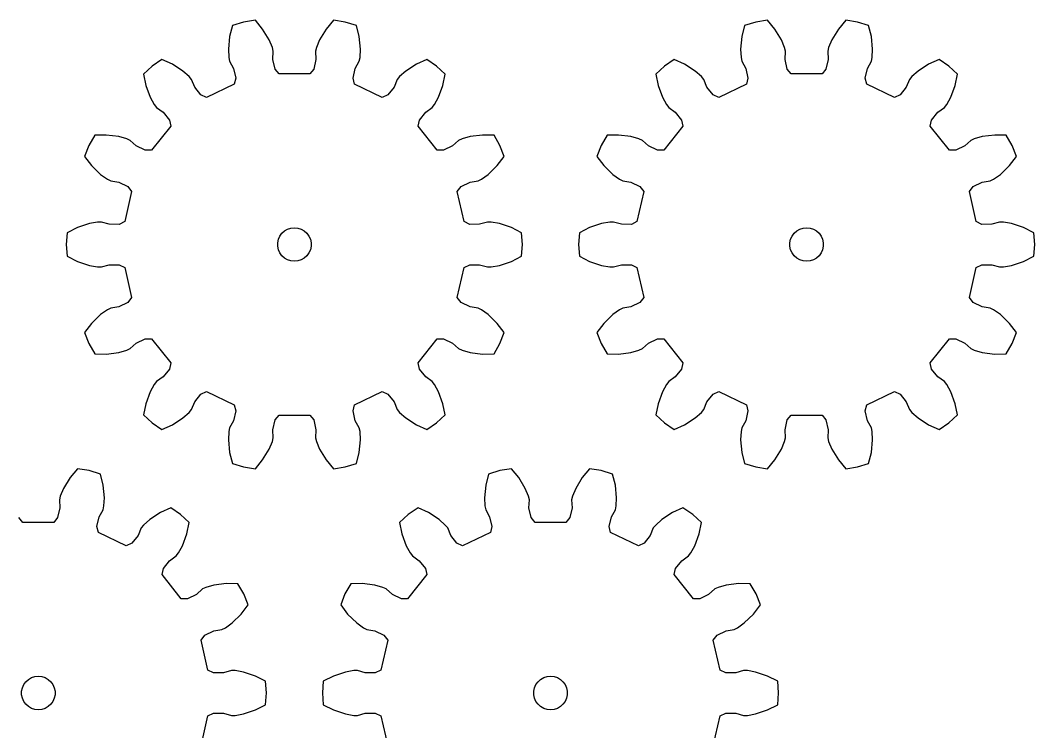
# Model space of a CAD drawing. Extents: x 0 to 178, y 0 to 200.
# Drawn here: x 87.4 to 178, y 136.7 to 200.2 of the extents above; entities that cross this region are included whole.
import ezdxf

# ---------------------------------------------------------------- set-up
doc = ezdxf.new("R2010")
doc.units = 0

msp = doc.modelspace()

# ---------------------------------------------------------------- linework, layer by layer
for p, q in [((106.317, 199.716), (106.069, 198.726)), ((107.326, 200.027), (106.317, 199.716)), ((108.37, 200.185), (107.326, 200.027)), ((109.023, 199.4), (108.37, 200.185)), ((109.609, 198.434), (109.023, 199.4)), ((114.695, 199.4), (114.11, 198.434)), ((115.348, 200.185), (114.695, 199.4)), ((116.392, 200.027), (115.348, 200.185)), ((117.402, 199.716), (116.392, 200.027)), ((117.649, 198.726), (117.402, 199.716)), ((152.06, 199.716), (151.813, 198.726)), ((153.07, 200.027), (152.06, 199.716)), ((154.114, 200.185), (153.07, 200.027)), ((154.767, 199.4), (154.114, 200.185)), ((155.352, 198.434), (154.767, 199.4)), ((160.439, 199.4), (159.853, 198.434)), ((161.092, 200.185), (160.439, 199.4)), ((162.136, 200.027), (161.092, 200.185)), ((163.145, 199.716), (162.136, 200.027)), ((163.393, 198.726), (163.145, 199.716)), ((106.069, 198.726), (105.961, 197.601)), ((109.894, 197.749), (109.609, 198.434)), ((114.11, 198.434), (113.824, 197.749)), ((117.757, 197.601), (117.649, 198.726)), ((151.813, 198.726), (151.705, 197.601)), ((155.638, 197.749), (155.352, 198.434)), ((159.853, 198.434), (159.568, 197.749)), ((163.501, 197.601), (163.393, 198.726)), ((105.961, 197.601), (106.001, 196.86)), ((109.976, 197.422), (109.894, 197.749)), ((113.824, 197.749), (113.742, 197.422)), ((117.718, 196.86), (117.757, 197.601)), ((151.705, 197.601), (151.744, 196.86)), ((155.72, 197.422), (155.638, 197.749)), ((159.568, 197.749), (159.486, 197.422)), ((163.461, 196.86), (163.501, 197.601)), ((100.03, 196.689), (99.158, 196.094)), ((100.959, 196.265), (100.03, 196.689)), ((106.001, 196.86), (106.069, 196.53)), ((109.937, 196.696), (109.976, 197.422)), ((110.132, 195.828), (109.937, 196.696)), ((113.781, 196.696), (113.587, 195.828)), ((113.742, 197.422), (113.781, 196.696)), ((117.649, 196.53), (117.718, 196.86)), ((123.688, 196.689), (122.759, 196.265)), ((124.561, 196.094), (123.688, 196.689)), ((145.774, 196.689), (144.901, 196.094)), ((146.703, 196.265), (145.774, 196.689)), ((151.744, 196.86), (151.813, 196.53)), ((155.681, 196.696), (155.72, 197.422)), ((155.875, 195.828), (155.681, 196.696)), ((159.525, 196.696), (159.33, 195.828)), ((159.486, 197.422), (159.525, 196.696)), ((163.393, 196.53), (163.461, 196.86)), ((169.432, 196.689), (168.503, 196.265)), ((170.304, 196.094), (169.432, 196.689)), ((99.158, 196.094), (98.383, 195.375)), ((101.905, 195.648), (100.959, 196.265)), ((106.069, 196.53), (106.419, 195.893)), ((106.419, 195.893), (106.62, 195.026)), ((110.483, 195.395), (110.132, 195.828)), ((113.587, 195.828), (113.235, 195.395)), ((117.098, 195.026), (117.299, 195.893)), ((117.299, 195.893), (117.649, 196.53)), ((122.759, 196.265), (121.813, 195.648)), ((125.335, 195.375), (124.561, 196.094)), ((144.901, 196.094), (144.127, 195.375)), ((147.649, 195.648), (146.703, 196.265)), ((151.813, 196.53), (152.163, 195.893)), ((152.163, 195.893), (152.364, 195.026)), ((156.227, 195.395), (155.875, 195.828)), ((159.33, 195.828), (158.979, 195.395)), ((162.842, 195.026), (163.043, 195.893)), ((163.043, 195.893), (163.393, 196.53)), ((168.503, 196.265), (167.557, 195.648)), ((171.079, 195.375), (170.304, 196.094)), ((98.383, 195.375), (98.59, 194.376)), ((102.46, 195.155), (101.905, 195.648)), ((102.676, 194.896), (102.46, 195.155)), ((102.955, 194.225), (102.676, 194.896)), ((106.62, 195.026), (106.491, 194.484)), ((113.235, 195.395), (110.483, 195.395)), ((117.227, 194.484), (117.098, 195.026)), ((121.043, 194.896), (120.763, 194.225)), ((121.258, 195.155), (121.043, 194.896)), ((121.813, 195.648), (121.258, 195.155)), ((125.129, 194.376), (125.335, 195.375)), ((144.127, 195.375), (144.333, 194.376)), ((148.204, 195.155), (147.649, 195.648)), ((148.419, 194.896), (148.204, 195.155)), ((148.699, 194.225), (148.419, 194.896)), ((152.364, 195.026), (152.235, 194.484)), ((158.979, 195.395), (156.227, 195.395)), ((162.971, 194.484), (162.842, 195.026)), ((166.786, 194.896), (166.507, 194.225)), ((167.002, 195.155), (166.786, 194.896)), ((167.557, 195.648), (167.002, 195.155)), ((170.872, 194.376), (171.079, 195.375)), ((98.59, 194.376), (98.98, 193.316)), ((103.508, 193.527), (102.955, 194.225)), ((106.491, 194.484), (104.012, 193.29)), ((119.706, 193.29), (117.227, 194.484)), ((120.763, 194.225), (120.211, 193.527)), ((124.738, 193.316), (125.129, 194.376)), ((144.333, 194.376), (144.724, 193.316)), ((149.251, 193.527), (148.699, 194.225)), ((152.235, 194.484), (149.756, 193.29)), ((165.45, 193.29), (162.971, 194.484)), ((166.507, 194.225), (165.954, 193.527)), ((170.482, 193.316), (170.872, 194.376)), ((98.98, 193.316), (99.338, 192.665)), ((104.012, 193.29), (103.508, 193.527)), ((120.211, 193.527), (119.706, 193.29)), ((124.381, 192.665), (124.738, 193.316)), ((144.724, 193.316), (145.081, 192.665)), ((149.756, 193.29), (149.251, 193.527)), ((165.954, 193.527), (165.45, 193.29)), ((170.124, 192.665), (170.482, 193.316)), ((99.338, 192.665), (99.543, 192.397)), ((99.543, 192.397), (100.134, 191.975)), ((123.584, 191.975), (124.176, 192.397)), ((124.176, 192.397), (124.381, 192.665)), ((145.081, 192.665), (145.286, 192.397)), ((145.286, 192.397), (145.878, 191.975)), ((169.328, 191.975), (169.919, 192.397)), ((169.919, 192.397), (170.124, 192.665)), ((100.134, 191.975), (100.692, 191.282)), ((100.692, 191.282), (100.81, 190.737)), ((122.908, 190.737), (123.027, 191.282)), ((123.027, 191.282), (123.584, 191.975)), ((145.878, 191.975), (146.435, 191.282)), ((146.435, 191.282), (146.554, 190.737)), ((168.651, 190.737), (168.77, 191.282)), ((168.77, 191.282), (169.328, 191.975)), ((100.81, 190.737), (99.095, 188.586)), ((124.623, 188.586), (122.908, 190.737)), ((146.554, 190.737), (144.839, 188.586)), ((170.367, 188.586), (168.651, 190.737)), ((94.033, 189.92), (93.505, 189.005)), ((95.053, 189.941), (94.033, 189.92)), ((96.174, 189.796), (95.053, 189.941)), ((96.887, 189.593), (96.174, 189.796)), ((97.194, 189.453), (96.887, 189.593)), ((97.737, 188.97), (97.194, 189.453)), ((126.524, 189.453), (125.981, 188.97)), ((126.831, 189.593), (126.524, 189.453)), ((127.545, 189.796), (126.831, 189.593)), ((128.665, 189.941), (127.545, 189.796)), ((129.685, 189.92), (128.665, 189.941)), ((130.214, 189.005), (129.685, 189.92)), ((139.777, 189.92), (139.248, 189.005)), ((140.797, 189.941), (139.777, 189.92)), ((141.917, 189.796), (140.797, 189.941)), ((142.631, 189.593), (141.917, 189.796)), ((142.938, 189.453), (142.631, 189.593)), ((143.481, 188.97), (142.938, 189.453)), ((172.268, 189.453), (171.725, 188.97)), ((172.575, 189.593), (172.268, 189.453)), ((173.288, 189.796), (172.575, 189.593)), ((174.409, 189.941), (173.288, 189.796)), ((175.429, 189.92), (174.409, 189.941)), ((175.957, 189.005), (175.429, 189.92)), ((93.505, 189.005), (93.119, 188.022)), ((98.538, 188.58), (97.737, 188.97)), ((99.095, 188.586), (98.538, 188.58)), ((125.181, 188.58), (124.623, 188.586)), ((125.981, 188.97), (125.181, 188.58)), ((130.599, 188.022), (130.214, 189.005)), ((139.248, 189.005), (138.863, 188.022)), ((144.281, 188.58), (143.481, 188.97)), ((144.839, 188.586), (144.281, 188.58)), ((170.924, 188.58), (170.367, 188.586)), ((171.725, 188.97), (170.924, 188.58)), ((176.343, 188.022), (175.957, 189.005)), ((93.119, 188.022), (93.738, 187.211)), ((129.98, 187.211), (130.599, 188.022)), ((138.863, 188.022), (139.482, 187.211)), ((175.724, 187.211), (176.343, 188.022)), ((93.738, 187.211), (94.55, 186.425)), ((129.168, 186.425), (129.98, 187.211)), ((139.482, 187.211), (140.294, 186.425)), ((174.912, 186.425), (175.724, 187.211)), ((94.55, 186.425), (95.155, 185.995)), ((95.155, 185.995), (95.456, 185.842)), ((95.456, 185.842), (96.172, 185.719)), ((127.547, 185.719), (128.263, 185.842)), ((128.263, 185.842), (128.564, 185.995)), ((128.564, 185.995), (129.168, 186.425)), ((140.294, 186.425), (140.898, 185.995)), ((140.898, 185.995), (141.199, 185.842)), ((141.199, 185.842), (141.915, 185.719)), ((173.29, 185.719), (174.006, 185.842)), ((174.006, 185.842), (174.307, 185.995)), ((174.307, 185.995), (174.912, 186.425)), ((96.172, 185.719), (96.975, 185.335)), ((97.318, 184.896), (96.706, 182.214)), ((96.975, 185.335), (97.318, 184.896)), ((126.4, 184.896), (126.743, 185.335)), ((127.012, 182.214), (126.4, 184.896)), ((126.743, 185.335), (127.547, 185.719)), ((141.915, 185.719), (142.719, 185.335)), ((143.062, 184.896), (142.45, 182.214)), ((142.719, 185.335), (143.062, 184.896)), ((172.144, 184.896), (172.487, 185.335)), ((172.756, 182.214), (172.144, 184.896)), ((172.487, 185.335), (173.29, 185.719)), ((94.28, 182.163), (93.549, 182.037)), ((94.617, 182.17), (94.28, 182.163)), ((95.316, 181.971), (94.617, 182.17)), ((96.706, 182.214), (96.206, 181.967)), ((127.512, 181.967), (127.012, 182.214)), ((129.101, 182.17), (128.402, 181.971)), ((129.438, 182.163), (129.101, 182.17)), ((130.17, 182.037), (129.438, 182.163)), ((140.024, 182.163), (139.292, 182.037)), ((140.361, 182.17), (140.024, 182.163)), ((141.06, 181.971), (140.361, 182.17)), ((142.45, 182.214), (141.95, 181.967)), ((173.256, 181.967), (172.756, 182.214)), ((174.844, 182.17), (174.146, 181.971)), ((175.182, 182.163), (174.844, 182.17)), ((175.913, 182.037), (175.182, 182.163)), ((91.566, 181.22), (91.487, 180.166)), ((92.476, 181.682), (91.566, 181.22)), ((93.549, 182.037), (92.476, 181.682)), ((96.206, 181.967), (95.316, 181.971)), ((110.744, 181.17), (110.977, 181.38)), ((110.977, 181.38), (111.249, 181.537)), ((111.249, 181.537), (111.547, 181.634)), ((111.547, 181.634), (111.859, 181.666)), ((111.859, 181.666), (112.171, 181.634)), ((112.171, 181.634), (112.469, 181.537)), ((112.469, 181.537), (112.741, 181.38)), ((112.741, 181.38), (112.974, 181.17)), ((128.402, 181.971), (127.512, 181.967)), ((131.242, 181.682), (130.17, 182.037)), ((132.152, 181.22), (131.242, 181.682)), ((132.231, 180.166), (132.152, 181.22)), ((137.31, 181.22), (137.231, 180.166)), ((138.22, 181.682), (137.31, 181.22)), ((139.292, 182.037), (138.22, 181.682)), ((141.95, 181.967), (141.06, 181.971)), ((156.488, 181.17), (156.721, 181.38)), ((156.721, 181.38), (156.993, 181.537)), ((156.993, 181.537), (157.291, 181.634)), ((157.291, 181.634), (157.603, 181.666)), ((157.603, 181.666), (157.915, 181.634)), ((157.915, 181.634), (158.213, 181.537)), ((158.213, 181.537), (158.485, 181.38)), ((158.485, 181.38), (158.718, 181.17)), ((174.146, 181.971), (173.256, 181.967)), ((176.986, 181.682), (175.913, 182.037)), ((177.896, 181.22), (176.986, 181.682)), ((177.975, 180.166), (177.896, 181.22)), ((110.367, 180.323), (110.433, 180.63)), ((110.367, 180.01), (110.367, 180.323)), ((110.433, 180.63), (110.56, 180.916)), ((110.56, 180.916), (110.744, 181.17)), ((112.974, 181.17), (113.158, 180.916)), ((113.158, 180.916), (113.286, 180.63)), ((113.286, 180.63), (113.351, 180.323)), ((113.351, 180.323), (113.351, 180.01)), ((156.111, 180.323), (156.176, 180.63)), ((156.111, 180.01), (156.111, 180.323)), ((156.176, 180.63), (156.304, 180.916)), ((156.304, 180.916), (156.488, 181.17)), ((158.718, 181.17), (158.902, 180.916)), ((158.902, 180.916), (159.029, 180.63)), ((159.029, 180.63), (159.095, 180.323)), ((159.095, 180.323), (159.095, 180.01)), ((91.487, 180.166), (91.566, 179.113)), ((110.433, 179.703), (110.367, 180.01)), ((110.56, 179.416), (110.433, 179.703)), ((110.744, 179.163), (110.56, 179.416)), ((113.158, 179.416), (112.974, 179.163)), ((113.286, 179.703), (113.158, 179.416)), ((113.351, 180.01), (113.286, 179.703)), ((132.152, 179.113), (132.231, 180.166)), ((137.231, 180.166), (137.31, 179.113)), ((156.176, 179.703), (156.111, 180.01)), ((156.304, 179.416), (156.176, 179.703)), ((156.488, 179.163), (156.304, 179.416)), ((158.902, 179.416), (158.718, 179.163)), ((159.029, 179.703), (158.902, 179.416)), ((159.095, 180.01), (159.029, 179.703)), ((177.896, 179.113), (177.975, 180.166)), ((91.566, 179.113), (92.476, 178.651)), ((92.476, 178.651), (93.549, 178.296)), ((110.977, 178.953), (110.744, 179.163)), ((111.249, 178.796), (110.977, 178.953)), ((111.547, 178.699), (111.249, 178.796)), ((111.859, 178.666), (111.547, 178.699)), ((112.171, 178.699), (111.859, 178.666)), ((112.469, 178.796), (112.171, 178.699)), ((112.741, 178.953), (112.469, 178.796)), ((112.974, 179.163), (112.741, 178.953)), ((130.17, 178.296), (131.242, 178.651)), ((131.242, 178.651), (132.152, 179.113)), ((137.31, 179.113), (138.22, 178.651)), ((138.22, 178.651), (139.292, 178.296)), ((156.721, 178.953), (156.488, 179.163)), ((156.993, 178.796), (156.721, 178.953)), ((157.291, 178.699), (156.993, 178.796)), ((157.603, 178.666), (157.291, 178.699)), ((157.915, 178.699), (157.603, 178.666)), ((158.213, 178.796), (157.915, 178.699)), ((158.485, 178.953), (158.213, 178.796)), ((158.718, 179.163), (158.485, 178.953)), ((175.913, 178.296), (176.986, 178.651)), ((176.986, 178.651), (177.896, 179.113)), ((93.549, 178.296), (94.28, 178.17)), ((94.28, 178.17), (94.617, 178.163)), ((94.617, 178.163), (95.316, 178.362)), ((95.316, 178.362), (96.206, 178.366)), ((96.206, 178.366), (96.706, 178.119)), ((96.706, 178.119), (97.318, 175.436)), ((126.4, 175.436), (127.012, 178.119)), ((127.012, 178.119), (127.512, 178.366)), ((127.512, 178.366), (128.402, 178.362)), ((128.402, 178.362), (129.101, 178.163)), ((129.101, 178.163), (129.438, 178.17)), ((129.438, 178.17), (130.17, 178.296)), ((139.292, 178.296), (140.024, 178.17)), ((140.024, 178.17), (140.361, 178.163)), ((140.361, 178.163), (141.06, 178.362)), ((141.06, 178.362), (141.95, 178.366)), ((141.95, 178.366), (142.45, 178.119)), ((142.45, 178.119), (143.062, 175.436)), ((172.144, 175.436), (172.756, 178.119)), ((172.756, 178.119), (173.256, 178.366)), ((173.256, 178.366), (174.146, 178.362)), ((174.146, 178.362), (174.844, 178.163)), ((174.844, 178.163), (175.182, 178.17)), ((175.182, 178.17), (175.913, 178.296)), ((96.975, 174.997), (96.172, 174.614)), ((97.318, 175.436), (96.975, 174.997)), ((126.743, 174.997), (126.4, 175.436)), ((127.547, 174.614), (126.743, 174.997)), ((142.719, 174.997), (141.915, 174.614)), ((143.062, 175.436), (142.719, 174.997)), ((172.487, 174.997), (172.144, 175.436)), ((173.29, 174.614), (172.487, 174.997)), ((95.155, 174.338), (94.55, 173.907)), ((95.456, 174.491), (95.155, 174.338)), ((96.172, 174.614), (95.456, 174.491)), ((128.263, 174.491), (127.547, 174.614)), ((128.564, 174.338), (128.263, 174.491)), ((129.168, 173.907), (128.564, 174.338)), ((140.898, 174.338), (140.294, 173.907)), ((141.199, 174.491), (140.898, 174.338)), ((141.915, 174.614), (141.199, 174.491)), ((174.006, 174.491), (173.29, 174.614)), ((174.307, 174.338), (174.006, 174.491)), ((174.912, 173.907), (174.307, 174.338)), ((93.738, 173.122), (93.119, 172.311)), ((94.55, 173.907), (93.738, 173.122)), ((129.98, 173.122), (129.168, 173.907)), ((130.599, 172.311), (129.98, 173.122)), ((139.482, 173.122), (138.863, 172.311)), ((140.294, 173.907), (139.482, 173.122)), ((175.724, 173.122), (174.912, 173.907)), ((176.343, 172.311), (175.724, 173.122)), ((93.119, 172.311), (93.505, 171.327)), ((130.214, 171.327), (130.599, 172.311)), ((138.863, 172.311), (139.248, 171.327)), ((175.957, 171.327), (176.343, 172.311)), ((93.505, 171.327), (94.033, 170.413)), ((97.194, 170.88), (97.737, 171.363)), ((97.737, 171.363), (98.538, 171.752)), ((98.538, 171.752), (99.095, 171.747)), ((99.095, 171.747), (100.81, 169.596)), ((122.908, 169.596), (124.623, 171.747)), ((124.623, 171.747), (125.181, 171.752)), ((125.181, 171.752), (125.981, 171.363)), ((125.981, 171.363), (126.524, 170.88)), ((129.685, 170.413), (130.214, 171.327)), ((139.248, 171.327), (139.777, 170.413)), ((142.938, 170.88), (143.481, 171.363)), ((143.481, 171.363), (144.281, 171.752)), ((144.281, 171.752), (144.839, 171.747)), ((144.839, 171.747), (146.554, 169.596)), ((168.651, 169.596), (170.367, 171.747)), ((170.367, 171.747), (170.924, 171.752)), ((170.924, 171.752), (171.725, 171.363)), ((171.725, 171.363), (172.268, 170.88)), ((175.429, 170.413), (175.957, 171.327)), ((94.033, 170.413), (95.053, 170.391)), ((95.053, 170.391), (96.174, 170.536)), ((96.174, 170.536), (96.887, 170.74)), ((96.887, 170.74), (97.194, 170.88)), ((126.524, 170.88), (126.831, 170.74)), ((126.831, 170.74), (127.545, 170.536)), ((127.545, 170.536), (128.665, 170.391)), ((128.665, 170.391), (129.685, 170.413)), ((139.777, 170.413), (140.797, 170.391)), ((140.797, 170.391), (141.917, 170.536)), ((141.917, 170.536), (142.631, 170.74)), ((142.631, 170.74), (142.938, 170.88)), ((172.268, 170.88), (172.575, 170.74)), ((172.575, 170.74), (173.288, 170.536)), ((173.288, 170.536), (174.409, 170.391)), ((174.409, 170.391), (175.429, 170.413)), ((100.81, 169.596), (100.692, 169.051)), ((123.027, 169.051), (122.908, 169.596)), ((146.554, 169.596), (146.435, 169.051)), ((168.77, 169.051), (168.651, 169.596)), ((100.692, 169.051), (100.134, 168.357)), ((123.584, 168.357), (123.027, 169.051)), ((146.435, 169.051), (145.878, 168.357)), ((169.328, 168.357), (168.77, 169.051)), ((99.338, 167.667), (98.98, 167.017)), ((99.543, 167.936), (99.338, 167.667)), ((100.134, 168.357), (99.543, 167.936)), ((124.176, 167.936), (123.584, 168.357)), ((124.381, 167.667), (124.176, 167.936)), ((124.738, 167.017), (124.381, 167.667)), ((145.081, 167.667), (144.724, 167.017)), ((145.286, 167.936), (145.081, 167.667)), ((145.878, 168.357), (145.286, 167.936)), ((169.919, 167.936), (169.328, 168.357)), ((170.124, 167.667), (169.919, 167.936)), ((170.482, 167.017), (170.124, 167.667)), ((98.98, 167.017), (98.59, 165.957)), ((102.955, 166.108), (103.508, 166.806)), ((103.508, 166.806), (104.012, 167.043)), ((104.012, 167.043), (106.491, 165.849)), ((117.227, 165.849), (119.706, 167.043)), ((119.706, 167.043), (120.211, 166.806)), ((120.211, 166.806), (120.763, 166.108)), ((125.129, 165.957), (124.738, 167.017)), ((144.724, 167.017), (144.333, 165.957)), ((148.699, 166.108), (149.251, 166.806)), ((149.251, 166.806), (149.756, 167.043)), ((149.756, 167.043), (152.235, 165.849)), ((162.971, 165.849), (165.45, 167.043)), ((165.45, 167.043), (165.954, 166.806)), ((165.954, 166.806), (166.507, 166.108)), ((170.872, 165.957), (170.482, 167.017)), ((98.59, 165.957), (98.383, 164.957)), ((102.676, 165.437), (102.955, 166.108)), ((106.491, 165.849), (106.62, 165.307)), ((117.098, 165.307), (117.227, 165.849)), ((120.763, 166.108), (121.043, 165.437)), ((125.335, 164.957), (125.129, 165.957)), ((144.333, 165.957), (144.127, 164.957)), ((148.419, 165.437), (148.699, 166.108)), ((152.235, 165.849), (152.364, 165.307)), ((162.842, 165.307), (162.971, 165.849)), ((166.507, 166.108), (166.786, 165.437)), ((171.079, 164.957), (170.872, 165.957)), ((98.383, 164.957), (99.158, 164.239)), ((101.905, 164.684), (102.46, 165.178)), ((102.46, 165.178), (102.676, 165.437)), ((106.62, 165.307), (106.419, 164.439)), ((110.132, 164.505), (110.483, 164.937)), ((110.483, 164.937), (113.235, 164.937)), ((113.235, 164.937), (113.587, 164.505)), ((117.299, 164.439), (117.098, 165.307)), ((121.043, 165.437), (121.258, 165.178)), ((121.258, 165.178), (121.813, 164.684)), ((124.561, 164.239), (125.335, 164.957)), ((144.127, 164.957), (144.901, 164.239)), ((147.649, 164.684), (148.204, 165.178)), ((148.204, 165.178), (148.419, 165.437)), ((152.364, 165.307), (152.163, 164.439)), ((155.875, 164.505), (156.227, 164.937)), ((156.227, 164.937), (158.979, 164.937)), ((158.979, 164.937), (159.33, 164.505)), ((163.043, 164.439), (162.842, 165.307)), ((166.786, 165.437), (167.002, 165.178)), ((167.002, 165.178), (167.557, 164.684)), ((170.304, 164.239), (171.079, 164.957)), ((99.158, 164.239), (100.03, 163.644)), ((100.03, 163.644), (100.959, 164.068)), ((100.959, 164.068), (101.905, 164.684)), ((106.419, 164.439), (106.069, 163.803)), ((109.937, 163.637), (110.132, 164.505)), ((113.587, 164.505), (113.781, 163.637)), ((117.649, 163.803), (117.299, 164.439)), ((121.813, 164.684), (122.759, 164.068)), ((122.759, 164.068), (123.688, 163.644)), ((123.688, 163.644), (124.561, 164.239)), ((144.901, 164.239), (145.774, 163.644)), ((145.774, 163.644), (146.703, 164.068)), ((146.703, 164.068), (147.649, 164.684)), ((152.163, 164.439), (151.813, 163.803)), ((155.681, 163.637), (155.875, 164.505)), ((159.33, 164.505), (159.525, 163.637)), ((163.393, 163.803), (163.043, 164.439)), ((167.557, 164.684), (168.503, 164.068)), ((168.503, 164.068), (169.432, 163.644)), ((169.432, 163.644), (170.304, 164.239)), ((106.001, 163.472), (105.961, 162.731)), ((106.069, 163.803), (106.001, 163.472)), ((109.976, 162.911), (109.937, 163.637)), ((113.781, 163.637), (113.742, 162.911)), ((117.718, 163.472), (117.649, 163.803)), ((117.757, 162.731), (117.718, 163.472)), ((151.744, 163.472), (151.705, 162.731)), ((151.813, 163.803), (151.744, 163.472)), ((155.72, 162.911), (155.681, 163.637)), ((159.525, 163.637), (159.486, 162.911)), ((163.461, 163.472), (163.393, 163.803)), ((163.501, 162.731), (163.461, 163.472)), ((105.961, 162.731), (106.069, 161.607)), ((109.609, 161.899), (109.894, 162.584)), ((109.894, 162.584), (109.976, 162.911)), ((113.742, 162.911), (113.824, 162.584)), ((113.824, 162.584), (114.11, 161.899)), ((117.649, 161.607), (117.757, 162.731)), ((151.705, 162.731), (151.813, 161.607)), ((155.352, 161.899), (155.638, 162.584)), ((155.638, 162.584), (155.72, 162.911)), ((159.486, 162.911), (159.568, 162.584)), ((159.568, 162.584), (159.853, 161.899)), ((163.393, 161.607), (163.501, 162.731)), ((106.069, 161.607), (106.317, 160.617)), ((109.023, 160.932), (109.609, 161.899)), ((114.11, 161.899), (114.695, 160.932)), ((117.402, 160.617), (117.649, 161.607)), ((151.813, 161.607), (152.06, 160.617)), ((154.767, 160.932), (155.352, 161.899)), ((159.853, 161.899), (160.439, 160.932)), ((163.145, 160.617), (163.393, 161.607)), ((106.317, 160.617), (107.326, 160.305)), ((108.37, 160.148), (109.023, 160.932)), ((114.695, 160.932), (115.348, 160.148)), ((116.392, 160.305), (117.402, 160.617)), ((152.06, 160.617), (153.07, 160.305)), ((154.114, 160.148), (154.767, 160.932)), ((160.439, 160.932), (161.092, 160.148)), ((162.136, 160.305), (163.145, 160.617)), ((92.476, 160.148), (91.823, 159.363)), ((93.52, 159.99), (92.476, 160.148)), ((94.53, 159.679), (93.52, 159.99)), ((94.778, 158.689), (94.53, 159.679)), ((107.326, 160.305), (108.37, 160.148)), ((115.348, 160.148), (116.392, 160.305)), ((129.189, 159.679), (128.941, 158.689)), ((130.198, 159.99), (129.189, 159.679)), ((131.242, 160.148), (130.198, 159.99)), ((131.895, 159.363), (131.242, 160.148)), ((138.22, 160.148), (137.567, 159.363)), ((139.264, 159.99), (138.22, 160.148)), ((140.273, 159.679), (139.264, 159.99)), ((140.521, 158.689), (140.273, 159.679)), ((153.07, 160.305), (154.114, 160.148)), ((161.092, 160.148), (162.136, 160.305)), ((91.823, 159.363), (91.238, 158.397)), ((94.886, 157.564), (94.778, 158.689)), ((128.941, 158.689), (128.833, 157.564)), ((132.48, 158.397), (131.895, 159.363)), ((137.567, 159.363), (136.982, 158.397)), ((140.629, 157.564), (140.521, 158.689)), ((90.952, 157.712), (90.87, 157.385)), ((91.238, 158.397), (90.952, 157.712)), ((132.766, 157.712), (132.48, 158.397)), ((132.848, 157.385), (132.766, 157.712)), ((136.696, 157.712), (136.614, 157.385)), ((136.982, 158.397), (136.696, 157.712)), ((90.87, 157.385), (90.91, 156.659)), ((94.778, 156.493), (94.846, 156.823)), ((94.846, 156.823), (94.886, 157.564)), ((128.833, 157.564), (128.873, 156.823)), ((128.873, 156.823), (128.941, 156.493)), ((132.809, 156.659), (132.848, 157.385)), ((136.614, 157.385), (136.653, 156.659)), ((140.521, 156.493), (140.589, 156.823)), ((140.589, 156.823), (140.629, 157.564)), ((90.91, 156.659), (90.715, 155.791)), ((94.226, 154.989), (94.428, 155.856)), ((94.428, 155.856), (94.778, 156.493)), ((99.888, 156.228), (98.941, 155.611)), ((100.816, 156.652), (99.888, 156.228)), ((101.689, 156.057), (100.816, 156.652)), ((102.463, 155.338), (101.689, 156.057)), ((122.029, 156.057), (121.255, 155.338)), ((122.902, 156.652), (122.029, 156.057)), ((123.831, 156.228), (122.902, 156.652)), ((124.777, 155.611), (123.831, 156.228)), ((128.941, 156.493), (129.291, 155.856)), ((129.291, 155.856), (129.492, 154.989)), ((133.004, 155.791), (132.809, 156.659)), ((136.653, 156.659), (136.458, 155.791)), ((139.97, 154.989), (140.171, 155.856)), ((140.171, 155.856), (140.521, 156.493)), ((145.631, 156.228), (144.685, 155.611)), ((146.56, 156.652), (145.631, 156.228)), ((147.433, 156.057), (146.56, 156.652)), ((148.207, 155.338), (147.433, 156.057)), ((87.612, 155.358), (87.26, 155.791)), ((90.363, 155.358), (87.612, 155.358)), ((90.715, 155.791), (90.363, 155.358)), ((94.355, 154.447), (94.226, 154.989)), ((98.387, 155.118), (98.171, 154.859)), ((98.941, 155.611), (98.387, 155.118)), ((102.257, 154.339), (102.463, 155.338)), ((121.255, 155.338), (121.461, 154.339)), ((125.332, 155.118), (124.777, 155.611)), ((125.548, 154.859), (125.332, 155.118)), ((129.492, 154.989), (129.363, 154.447)), ((133.355, 155.358), (133.004, 155.791)), ((136.107, 155.358), (133.355, 155.358)), ((136.458, 155.791), (136.107, 155.358)), ((140.099, 154.447), (139.97, 154.989)), ((144.13, 155.118), (143.914, 154.859)), ((144.685, 155.611), (144.13, 155.118)), ((148.001, 154.339), (148.207, 155.338)), ((96.834, 153.253), (94.355, 154.447)), ((97.891, 154.188), (97.339, 153.49)), ((98.171, 154.859), (97.891, 154.188)), ((101.866, 153.279), (102.257, 154.339)), ((121.461, 154.339), (121.852, 153.279)), ((125.827, 154.188), (125.548, 154.859)), ((126.379, 153.49), (125.827, 154.188)), ((129.363, 154.447), (126.884, 153.253)), ((142.578, 153.253), (140.099, 154.447)), ((143.635, 154.188), (143.083, 153.49)), ((143.914, 154.859), (143.635, 154.188)), ((147.61, 153.279), (148.001, 154.339)), ((97.339, 153.49), (96.834, 153.253)), ((101.509, 152.628), (101.866, 153.279)), ((121.852, 153.279), (122.21, 152.628)), ((126.884, 153.253), (126.379, 153.49)), ((143.083, 153.49), (142.578, 153.253)), ((147.252, 152.628), (147.61, 153.279)), ((100.712, 151.938), (101.304, 152.36)), ((101.304, 152.36), (101.509, 152.628)), ((122.21, 152.628), (122.414, 152.36)), ((122.414, 152.36), (123.006, 151.938)), ((146.456, 151.938), (147.048, 152.36)), ((147.048, 152.36), (147.252, 152.628)), ((100.155, 151.245), (100.712, 151.938)), ((123.006, 151.938), (123.564, 151.245)), ((145.898, 151.245), (146.456, 151.938)), ((100.036, 150.7), (100.155, 151.245)), ((101.751, 148.549), (100.036, 150.7)), ((123.682, 150.7), (121.967, 148.549)), ((123.564, 151.245), (123.682, 150.7)), ((145.78, 150.7), (145.898, 151.245)), ((147.495, 148.549), (145.78, 150.7)), ((103.959, 149.556), (103.652, 149.416)), ((104.673, 149.759), (103.959, 149.556)), ((105.793, 149.904), (104.673, 149.759)), ((106.814, 149.883), (105.793, 149.904)), ((107.342, 148.968), (106.814, 149.883)), ((116.905, 149.883), (116.377, 148.968)), ((117.925, 149.904), (116.905, 149.883)), ((119.046, 149.759), (117.925, 149.904)), ((119.759, 149.556), (119.046, 149.759)), ((120.066, 149.416), (119.759, 149.556)), ((149.703, 149.556), (149.396, 149.416)), ((150.416, 149.759), (149.703, 149.556)), ((151.537, 149.904), (150.416, 149.759)), ((152.557, 149.883), (151.537, 149.904)), ((153.085, 148.968), (152.557, 149.883)), ((103.109, 148.933), (102.309, 148.543)), ((103.652, 149.416), (103.109, 148.933)), ((107.728, 147.985), (107.342, 148.968)), ((116.377, 148.968), (115.991, 147.985)), ((120.609, 148.933), (120.066, 149.416)), ((121.409, 148.543), (120.609, 148.933)), ((148.853, 148.933), (148.053, 148.543)), ((149.396, 149.416), (148.853, 148.933)), ((153.471, 147.985), (153.085, 148.968)), ((102.309, 148.543), (101.751, 148.549)), ((107.108, 147.174), (107.728, 147.985)), ((115.991, 147.985), (116.61, 147.174)), ((121.967, 148.549), (121.409, 148.543)), ((148.053, 148.543), (147.495, 148.549)), ((152.852, 147.174), (153.471, 147.985)), ((106.296, 146.388), (107.108, 147.174)), ((116.61, 147.174), (117.422, 146.388)), ((152.04, 146.388), (152.852, 147.174)), ((105.391, 145.805), (105.692, 145.958)), ((105.692, 145.958), (106.296, 146.388)), ((117.422, 146.388), (118.026, 145.958)), ((118.026, 145.958), (118.327, 145.805)), ((151.135, 145.805), (151.436, 145.958)), ((151.436, 145.958), (152.04, 146.388)), ((103.528, 144.859), (103.872, 145.299)), ((103.872, 145.299), (104.675, 145.682)), ((104.675, 145.682), (105.391, 145.805)), ((118.327, 145.805), (119.043, 145.682)), ((119.043, 145.682), (119.847, 145.299)), ((119.847, 145.299), (120.19, 144.859)), ((149.272, 144.859), (149.615, 145.299)), ((149.615, 145.299), (150.419, 145.682)), ((150.419, 145.682), (151.135, 145.805)), ((104.141, 142.177), (103.528, 144.859)), ((120.19, 144.859), (119.578, 142.177)), ((149.884, 142.177), (149.272, 144.859)), ((87.873, 141.133), (88.106, 141.343)), ((88.106, 141.343), (88.377, 141.5)), ((88.377, 141.5), (88.675, 141.597)), ((88.675, 141.597), (88.987, 141.629)), ((88.987, 141.629), (89.299, 141.597)), ((89.299, 141.597), (89.597, 141.5)), ((89.597, 141.5), (89.869, 141.343)), ((89.869, 141.343), (90.102, 141.133)), ((104.64, 141.93), (104.141, 142.177)), ((105.53, 141.934), (104.64, 141.93)), ((106.229, 142.133), (105.53, 141.934)), ((106.566, 142.126), (106.229, 142.133)), ((107.298, 142), (106.566, 142.126)), ((108.37, 141.645), (107.298, 142)), ((109.28, 141.183), (108.37, 141.645)), ((115.348, 141.645), (114.438, 141.183)), ((116.421, 142), (115.348, 141.645)), ((117.152, 142.126), (116.421, 142)), ((117.489, 142.133), (117.152, 142.126)), ((118.188, 141.934), (117.489, 142.133)), ((119.078, 141.93), (118.188, 141.934)), ((119.578, 142.177), (119.078, 141.93)), ((133.616, 141.133), (133.849, 141.343)), ((133.849, 141.343), (134.121, 141.5)), ((134.121, 141.5), (134.419, 141.597)), ((134.419, 141.597), (134.731, 141.629)), ((134.731, 141.629), (135.043, 141.597)), ((135.043, 141.597), (135.341, 141.5)), ((135.341, 141.5), (135.613, 141.343)), ((135.613, 141.343), (135.846, 141.133)), ((150.384, 141.93), (149.884, 142.177)), ((151.274, 141.934), (150.384, 141.93)), ((151.973, 142.133), (151.274, 141.934)), ((152.31, 142.126), (151.973, 142.133)), ((153.041, 142), (152.31, 142.126)), ((154.114, 141.645), (153.041, 142)), ((155.024, 141.183), (154.114, 141.645)), ((87.496, 140.286), (87.561, 140.593)), ((87.561, 140.593), (87.688, 140.879)), ((87.688, 140.879), (87.873, 141.133)), ((90.102, 141.133), (90.286, 140.879)), ((90.286, 140.879), (90.414, 140.593)), ((90.414, 140.593), (90.479, 140.286)), ((109.359, 140.129), (109.28, 141.183)), ((114.438, 141.183), (114.359, 140.129)), ((133.239, 140.286), (133.304, 140.593)), ((133.304, 140.593), (133.432, 140.879)), ((133.432, 140.879), (133.616, 141.133)), ((135.846, 141.133), (136.03, 140.879)), ((136.03, 140.879), (136.158, 140.593)), ((136.158, 140.593), (136.223, 140.286)), ((155.103, 140.129), (155.024, 141.183)), ((87.496, 139.973), (87.496, 140.286)), ((87.561, 139.666), (87.496, 139.973)), ((87.688, 139.379), (87.561, 139.666)), ((90.414, 139.666), (90.286, 139.379)), ((90.479, 139.973), (90.414, 139.666)), ((90.479, 140.286), (90.479, 139.973)), ((109.28, 139.076), (109.359, 140.129)), ((114.359, 140.129), (114.438, 139.076)), ((133.239, 139.973), (133.239, 140.286)), ((133.304, 139.666), (133.239, 139.973)), ((133.432, 139.379), (133.304, 139.666)), ((136.158, 139.666), (136.03, 139.379)), ((136.223, 139.973), (136.158, 139.666)), ((136.223, 140.286), (136.223, 139.973)), ((155.024, 139.076), (155.103, 140.129)), ((87.873, 139.126), (87.688, 139.379)), ((88.106, 138.916), (87.873, 139.126)), ((88.377, 138.759), (88.106, 138.916)), ((88.675, 138.662), (88.377, 138.759)), ((88.987, 138.629), (88.675, 138.662)), ((89.299, 138.662), (88.987, 138.629)), ((89.597, 138.759), (89.299, 138.662)), ((89.869, 138.916), (89.597, 138.759)), ((90.102, 139.126), (89.869, 138.916)), ((90.286, 139.379), (90.102, 139.126)), ((107.298, 138.259), (108.37, 138.614)), ((108.37, 138.614), (109.28, 139.076)), ((114.438, 139.076), (115.348, 138.614)), ((115.348, 138.614), (116.421, 138.259)), ((133.616, 139.126), (133.432, 139.379)), ((133.849, 138.916), (133.616, 139.126)), ((134.121, 138.759), (133.849, 138.916)), ((134.419, 138.662), (134.121, 138.759)), ((134.731, 138.629), (134.419, 138.662)), ((135.043, 138.662), (134.731, 138.629)), ((135.341, 138.759), (135.043, 138.662)), ((135.613, 138.916), (135.341, 138.759)), ((135.846, 139.126), (135.613, 138.916)), ((136.03, 139.379), (135.846, 139.126)), ((153.041, 138.259), (154.114, 138.614)), ((154.114, 138.614), (155.024, 139.076)), ((103.528, 135.399), (104.141, 138.082)), ((104.141, 138.082), (104.64, 138.329)), ((104.64, 138.329), (105.53, 138.325)), ((105.53, 138.325), (106.229, 138.126)), ((106.229, 138.126), (106.566, 138.133)), ((106.566, 138.133), (107.298, 138.259)), ((116.421, 138.259), (117.152, 138.133)), ((117.152, 138.133), (117.489, 138.126)), ((117.489, 138.126), (118.188, 138.325)), ((118.188, 138.325), (119.078, 138.329)), ((119.078, 138.329), (119.578, 138.082)), ((119.578, 138.082), (120.19, 135.399)), ((149.272, 135.399), (149.884, 138.082)), ((149.884, 138.082), (150.384, 138.329)), ((150.384, 138.329), (151.274, 138.325)), ((151.274, 138.325), (151.973, 138.126)), ((151.973, 138.126), (152.31, 138.133)), ((152.31, 138.133), (153.041, 138.259))]:
    msp.add_line(p, q)

doc.saveas('drawing.dxf')
